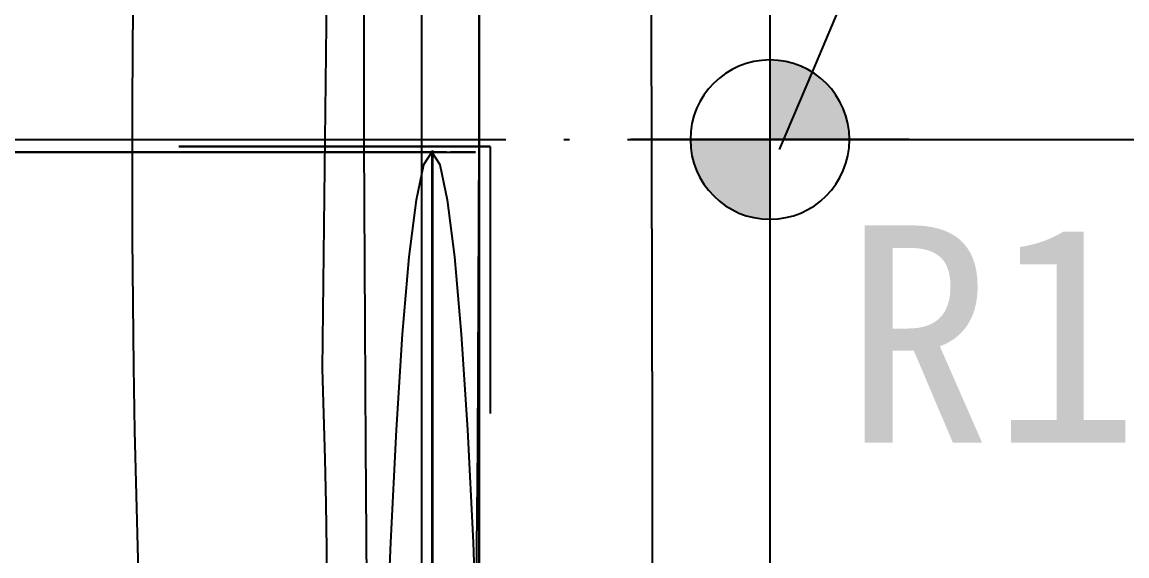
# Model space of a CAD drawing. Extents: x 11992 to 29481, y -6727 to 6811.
# Drawn here: x 21739.3 to 22121.1, y 1682.6 to 1866.9 of the extents above; entities that cross this region are included whole.
import ezdxf

# ---------------------------------------------------------------- set-up
doc = ezdxf.new("R2010")
doc.units = 0
doc.header["$MEASUREMENT"] = 0
doc.linetypes.add('DOTE', pattern=[2.42, 2, -0.2, 0.02, -0.2])
doc.layers.get('0').update_dxf_attribs({"color": 8, "linetype": 'CONTINUOUS'})
for name, color, linetype in [('zoylight 2射灯', 1, 'CONTINUOUS'), ('zoylight 3编号', 7, 'CONTINUOUS'), ('zoylight 4标注', 9, 'CONTINUOUS'), ('zoylight 5回路', 4, 'CONTINUOUS')]:
    doc.layers.add(name, color=color, linetype=linetype)
doc.styles.add('TFB MS 3mm at 1 to 25', font='arial.ttf', dxfattribs={"height": 75})

# ---------------------------------------------------------------- blocks, each defined once
blk = doc.blocks.new('嵌入式射灯55')
at = {"layer": 'zoylight 2射灯'}
h = blk.add_hatch(color=256, dxfattribs=at)
h.dxf.hatch_style = 1
h.paths.add_polyline_path([(0, 0), (0, 27.5, 0.4142136), (-27.5, 0)])
h.paths.add_polyline_path([(0, -27.5, 0.4142136), (27.5, 0), (0, 0)])
for p, q in [((0, -48.125), (0, 48.125)), ((48.125, 0), (-48.125, 0))]:
    blk.add_line(p, q, dxfattribs=at)
blk.add_circle((0, 0), 27.5, dxfattribs=at)

msp = doc.modelspace()

# ---------------------------------------------------------------- linework, layer by layer
for p, q in [((21877.37, 2739.53, -2340.43), (21877.37, 1129.56, -2340.43)), ((21897.26, 2739.53, -2340.43), (21897.26, 1129.56, -2340.43)), ((21897.26, 1129.56, -2110.34), (21897.26, 2739.53, -2110.34)), ((21857.55, 1825.34, -2340.43), (21857.37, 1934.55, -2340.43)), ((21897.37, 1934.55, -2340.43), (21897.19, 1825.34, -2340.43)), ((21897.26, 1825.34, -2086.17), (21897.26, 1934.55, -2085.95)), ((21897.26, 1934.55, -2134.73), (21897.26, 1825.34, -2134.51)), ((21843.12, 1747.17, -2340.43), (21844.86, 1900.46, -2340.43)), ((21897.26, 1833.4, -2086.23), (21897.26, 1884.42, -2086.46)), ((21897.26, 1866.72, -2039.24), (21897.26, 1873.05, -2039.29)), ((21897.26, 1865.69, -1993.81), (21897.26, 1870.82, -1993.88)), ((21897.26, 1862.37, -2036.74), (21897.26, 1868.71, -2036.8)), ((21957.18, 1721.66, -1940.43), (21956.79, 1869.54, -1940.43)), ((21897.26, 1860.39, -2039.17), (21897.26, 1866.72, -2039.24)), ((21897.26, 1860.57, -1993.73), (21897.26, 1865.69, -1993.81)), ((21897.26, 1856.02, -2036.68), (21897.26, 1862.37, -2036.74)), ((21897.26, 1855.46, -1993.64), (21897.26, 1860.57, -1993.73)), ((21897.26, 1854.05, -2039.11), (21897.26, 1860.39, -2039.17)), ((21897.26, 1849.68, -2036.62), (21897.26, 1856.02, -2036.68)), ((21897.26, 1850.35, -1993.57), (21897.26, 1855.46, -1993.64)), ((21897.26, 1847.71, -2039.05), (21897.26, 1854.05, -2039.11)), ((21897.26, 1845.24, -1993.5), (21897.26, 1850.35, -1993.57)), ((21897.26, 1843.35, -2036.59), (21897.26, 1849.68, -2036.62)), ((21897.26, 1841.38, -2039.01), (21897.26, 1847.71, -2039.05)), ((21897.26, 1840.13, -1993.46), (21897.26, 1845.24, -1993.5)), ((21897.26, 1837.02, -2036.57), (21897.26, 1843.35, -2036.59)), ((21897.26, 1835.04, -2039), (21897.26, 1841.38, -2039.01)), ((21897.26, 1835.02, -1993.45), (21897.26, 1840.13, -1993.46)), ((21897.26, 1828.31, -2036.59), (21897.26, 1837.02, -2036.57)), ((21897.26, 1826.32, -2039.02), (21897.26, 1835.04, -2039)), ((21897.26, 1829.91, -1993.47), (21897.26, 1835.02, -1993.45)), ((21897.26, 1792.92, -2085.92), (21897.26, 1833.4, -2086.23)), ((21897.26, 1824.58, -1993.53), (21897.26, 1829.91, -1993.47)), ((21858.08, 1720.59, -2340.43), (21857.55, 1825.34, -2340.43)), ((21897.19, 1825.34, -2340.43), (21896.65, 1720.59, -2340.43)), ((21897.26, 1819.61, -2036.66), (21897.26, 1828.31, -2036.59)), ((21897.26, 1817.6, -2039.1), (21897.26, 1826.32, -2039.02)), ((21897.26, 1720.6, -2086.82), (21897.26, 1825.34, -2086.17)), ((21897.26, 1825.34, -2134.51), (21897.26, 1720.6, -2133.86)), ((20856.06, 1822.02, -2368.6), (21885.96, 1822.02, -2368.6)), ((20861.1, 1822.02, -2368.6), (21881.09, 1822.02, -2368.6)), ((20861.11, 1822.02, -1988.6), (21881.09, 1822.02, -1988.6)), ((21880.91, 1822.02, -2368.6), (21610.91, 1822.02, -2368.6)), ((21880.91, 1822.02, -1988.6), (21610.91, 1822.02, -1988.6)), ((21661.43, 1822.02, -2368.58), (21751.43, 1822.02, -2368.58)), ((21740.55, 1822.02, -2438.58), (21672.31, 1822.02, -2438.58)), ((21885.96, 1822.02, -1878.87), (21702.15, 1822.02, -1878.87)), ((21885.96, 1822.02, -1878.87), (21724.64, 1822.02, -1878.87)), ((21737.88, 1822.02, -1908.6), (21756.2, 1822.02, -1907.37)), ((21756.2, 1822.02, -1639.84), (21737.88, 1822.02, -1638.61)), ((21741.24, 1822.02, -2438.11), (21740.55, 1822.02, -2438.58)), ((21741.91, 1822.02, -2437.62), (21741.24, 1822.02, -2438.11)), ((21742.57, 1822.02, -2437.1), (21741.91, 1822.02, -2437.62)), ((21743.2, 1822.02, -2436.56), (21742.57, 1822.02, -2437.1)), ((21743.82, 1822.02, -2436), (21743.2, 1822.02, -2436.56)), ((21744.42, 1822.02, -2435.42), (21743.82, 1822.02, -2436)), ((21744.99, 1822.02, -2434.82), (21744.42, 1822.02, -2435.42)), ((21745.55, 1822.02, -2434.2), (21744.99, 1822.02, -2434.82)), ((21746.08, 1822.02, -2433.56), (21745.55, 1822.02, -2434.2)), ((21746.59, 1822.02, -2432.9), (21746.08, 1822.02, -2433.56)), ((21747.08, 1822.02, -2432.23), (21746.59, 1822.02, -2432.9)), ((21747.55, 1822.02, -2431.54), (21747.08, 1822.02, -2432.23)), ((21747.99, 1822.02, -2430.83), (21747.55, 1822.02, -2431.54)), ((21748.41, 1822.02, -2430.11), (21747.99, 1822.02, -2430.83)), ((21748.8, 1822.02, -2429.38), (21748.41, 1822.02, -2430.11)), ((21749.16, 1822.02, -2428.63), (21748.8, 1822.02, -2429.38)), ((21749.5, 1822.02, -2427.87), (21749.16, 1822.02, -2428.63)), ((21749.82, 1822.02, -2427.09), (21749.5, 1822.02, -2427.87)), ((21750.1, 1822.02, -2426.31), (21749.82, 1822.02, -2427.09)), ((21750.36, 1822.02, -2425.52), (21750.1, 1822.02, -2426.31)), ((21750.59, 1822.02, -2424.72), (21750.36, 1822.02, -2425.52)), ((21750.8, 1822.02, -2423.91), (21750.59, 1822.02, -2424.72)), ((21750.98, 1822.02, -2423.1), (21750.8, 1822.02, -2423.91)), ((21751.12, 1822.02, -2422.28), (21750.98, 1822.02, -2423.1)), ((21751.24, 1822.02, -2421.45), (21751.12, 1822.02, -2422.28)), ((21751.34, 1822.02, -2420.63), (21751.24, 1822.02, -2421.45)), ((21751.4, 1822.02, -2419.8), (21751.34, 1822.02, -2420.63)), ((21751.43, 1822.02, -2418.96), (21751.4, 1822.02, -2419.8)), ((21751.43, 1822.02, -2368.58), (21751.43, 1822.02, -2418.96)), ((21756.2, 1822.02, -1907.37), (21773.77, 1822.02, -1903.78)), ((21773.77, 1822.02, -1643.43), (21756.2, 1822.02, -1639.84)), ((21773.77, 1822.02, -1903.78), (21790.42, 1822.02, -1897.99)), ((21790.42, 1822.02, -1649.22), (21773.77, 1822.02, -1643.43)), ((21790.42, 1822.02, -1897.99), (21806.01, 1822.02, -1890.17)), ((21806.01, 1822.02, -1657.04), (21790.42, 1822.02, -1649.22)), ((21793.45, 1824.04, -2368.6), (21901.09, 1824.04, -2368.6)), ((21901.09, 1824.04, -2368.6), (21793.45, 1824.04, -2368.6)), ((21793.45, 1824.04, -1988.6), (21901.09, 1824.04, -1988.6)), ((21901.09, 1824.04, -1988.6), (21793.45, 1824.04, -1988.6)), ((21806.01, 1822.02, -1890.17), (21820.37, 1822.02, -1880.47)), ((21820.37, 1822.02, -1666.74), (21806.01, 1822.02, -1657.04)), ((21820.37, 1822.02, -1880.47), (21833.33, 1822.02, -1869.06)), ((21833.33, 1822.02, -1678.16), (21820.37, 1822.02, -1666.74)), ((21833.33, 1822.02, -1869.06), (21844.75, 1822.02, -1856.09)), ((21844.75, 1822.02, -1691.12), (21833.33, 1822.02, -1678.16)), ((21844.75, 1822.02, -1856.09), (21854.45, 1822.02, -1841.73)), ((21854.45, 1822.02, -1705.48), (21844.75, 1822.02, -1691.12)), ((21854.45, 1822.02, -1841.73), (21862.27, 1822.02, -1826.14)), ((21862.27, 1822.02, -1721.07), (21854.45, 1822.02, -1705.48)), ((21862.27, 1822.02, -1826.14), (21868.06, 1822.02, -1809.49)), ((21868.06, 1822.02, -1737.73), (21862.27, 1822.02, -1721.07)), ((21868.06, 1822.02, -1809.49), (21871.65, 1822.02, -1791.92)), ((21871.65, 1822.02, -1755.29), (21868.06, 1822.02, -1737.73)), ((21871.65, 1822.02, -1791.92), (21872.88, 1822.02, -1773.61)), ((21872.88, 1822.02, -1773.61), (21871.65, 1822.02, -1755.29)), ((21876.05, 1822.02, -2090.28), (21875.96, 1822.02, -2123.46)), ((21875.96, 1822.02, -2123.46), (21876.05, 1822.02, -2156.64)), ((21876.32, 1822.02, -2058.45), (21876.05, 1822.02, -2090.28)), ((21876.05, 1822.02, -2156.64), (21876.32, 1822.02, -2188.47)), ((21876.74, 1822.02, -2028.27), (21876.32, 1822.02, -2058.45)), ((21876.32, 1822.02, -2188.47), (21876.74, 1822.02, -2218.65)), ((21877.32, 1822.02, -2000.03), (21876.74, 1822.02, -2028.27)), ((21876.74, 1822.02, -2218.65), (21877.32, 1822.02, -2246.89)), ((21878.04, 1822.02, -1974.02), (21877.32, 1822.02, -2000.03)), ((21877.32, 1822.02, -2246.89), (21878.04, 1822.02, -2272.91)), ((21878.89, 1822.02, -1950.52), (21878.04, 1822.02, -1974.02)), ((21878.04, 1822.02, -2272.91), (21878.89, 1822.02, -2296.4)), ((21878.18, 1817.82, -2368.6), (21880.91, 1822.02, -2368.6)), ((21878.18, 1817.82, -1988.6), (21880.91, 1822.02, -1988.6)), ((21879.85, 1822.02, -1929.85), (21878.89, 1822.02, -1950.52)), ((21878.89, 1822.02, -2296.4), (21879.85, 1822.02, -2317.08)), ((21880.91, 1822.02, -1912.27), (21879.85, 1822.02, -1929.85)), ((21879.85, 1822.02, -2317.08), (21880.91, 1822.02, -2334.65)), ((21880.91, 1822.02, -2368.6), (21883.64, 1817.82, -2368.6)), ((21880.91, 1822.02, -2368.6), (21880.91, 902.03, -2368.6)), ((21882.07, 1822.02, -1898.1), (21880.91, 1822.02, -1912.27)), ((21880.91, 1822.02, -2334.65), (21882.07, 1822.02, -2348.83)), ((21880.91, 1822.02, -1988.6), (21883.64, 1817.82, -1988.6)), ((21880.91, 1822.02, -1988.6), (21880.91, 902.03, -1988.6)), ((21881.09, 1822.02, -2368.6), (21881.09, 902.03, -2368.6)), ((21881.09, 1822.02, -1988.6), (21881.09, 902.03, -1988.6)), ((21881.1, 1822.49, -1881.12), (21881.1, 1822.57, -1864.5)), ((21881.1, 1822.57, -1864.5), (21881.1, 1822.49, -1847.87)), ((21881.1, 1822.51, -1878.87), (21881.1, 1821.61, -2368.6)), ((21881.1, 1822.28, -1897.07), (21881.1, 1822.49, -1881.12)), ((21881.1, 1822.49, -1847.87), (21881.1, 1822.28, -1831.93)), ((21881.1, 1821.94, -1912.19), (21881.1, 1822.28, -1897.07)), ((21881.1, 1822.28, -1831.93), (21881.1, 1821.94, -1816.81)), ((21881.1, 1820.38, -2099.74), (21881.1, 1821.98, -2100.94)), ((21881.1, 1820.81, -2100.79), (21881.1, 1821.96, -2100.94)), ((21881.1, 1821.47, -1926.34), (21881.1, 1821.94, -1912.19)), ((21881.1, 1821.94, -1816.81), (21881.1, 1821.47, -1802.65)), ((21881.1, 1821.61, -1878.87), (21881.1, 893.99, -1878.87)), ((21881.1, 1821.61, -2368.6), (21881.1, 901.07, -2368.6)), ((21881.1, 1821.61, -2118.6), (21881.1, 901.07, -2118.6)), ((21881.1, 901.07, -1638.61), (21881.1, 1821.61, -1638.61)), ((21881.1, 1821.61, -1638.61), (21881.1, 1821.61, -1897.87)), ((21881.1, 1821.61, -1897.87), (21881.1, 901.07, -1897.87)), ((21881.1, 1820.9, -1939.38), (21881.1, 1821.47, -1926.34)), ((21881.1, 1821.47, -1802.65), (21881.1, 1820.9, -1789.62)), ((21883.3, 1822.02, -1887.61), (21882.07, 1822.02, -1898.1)), ((21882.07, 1822.02, -2348.83), (21883.3, 1822.02, -2359.31)), ((21884.6, 1822.02, -1881.1), (21883.3, 1822.02, -1887.61)), ((21883.3, 1822.02, -2359.31), (21884.6, 1822.02, -2365.82)), ((21885.96, 1822.02, -1878.87), (21884.6, 1822.02, -1881.1)), ((21884.6, 1822.02, -2365.82), (21885.96, 1822.02, -2368.05)), ((21885.96, 1822.02, -2368.05), (21887.31, 1822.02, -2365.82)), ((21885.96, 1822.02, -1878.87), (21887.31, 1822.02, -1881.1)), ((21885.96, 1822.02, -2368.6), (21885.96, 1822.02, -1878.87)), ((21887.31, 1822.02, -2365.82), (21888.62, 1822.02, -2359.31)), ((21888.62, 1822.02, -1887.61), (21887.31, 1822.02, -1881.1)), ((21888.62, 1822.02, -2359.31), (21889.85, 1822.02, -2348.83)), ((21889.85, 1822.02, -1898.1), (21888.62, 1822.02, -1887.61)), ((21889.85, 1822.02, -2348.83), (21891, 1822.02, -2334.65)), ((21891, 1822.02, -1912.27), (21889.85, 1822.02, -1898.1)), ((21891, 1822.02, -2334.65), (21892.07, 1822.02, -2317.08)), ((21892.07, 1822.02, -1929.85), (21891, 1822.02, -1912.27)), ((21892.07, 1822.02, -2317.08), (21893.03, 1822.02, -2296.4)), ((21893.03, 1822.02, -1950.52), (21892.07, 1822.02, -1929.85)), ((21893.03, 1822.02, -2296.4), (21893.87, 1822.02, -2272.91)), ((21893.87, 1822.02, -1974.02), (21893.03, 1822.02, -1950.52)), ((21893.87, 1822.02, -2272.91), (21894.59, 1822.02, -2246.89)), ((21894.59, 1822.02, -2000.03), (21893.87, 1822.02, -1974.02)), ((21894.59, 1822.02, -2246.89), (21895.17, 1822.02, -2218.65)), ((21895.17, 1822.02, -2028.27), (21894.59, 1822.02, -2000.03)), ((21895.17, 1822.02, -2218.65), (21895.6, 1822.02, -2188.47)), ((21895.6, 1822.02, -2058.45), (21895.17, 1822.02, -2028.27)), ((21895.6, 1822.02, -2188.47), (21895.87, 1822.02, -2156.64)), ((21895.87, 1822.02, -2090.28), (21895.6, 1822.02, -2058.45)), ((21895.87, 1822.02, -2156.64), (21895.96, 1822.02, -2123.46)), ((21895.96, 1822.02, -2123.46), (21895.87, 1822.02, -2090.28)), ((21897.26, 1819.15, -1993.62), (21897.26, 1824.58, -1993.53)), ((21901.09, 1824.04, -2368.6), (21901.09, 1731.83, -2368.6)), ((21901.09, 1824.04, -2368.6), (21901.09, 1731.83, -2368.6)), ((21901.09, 1824.04, -1988.6), (21901.09, 1731.83, -1988.6)), ((21901.09, 1824.04, -1988.6), (21901.09, 1731.83, -1988.6)), ((21875.57, 1805.58, -2368.6), (21878.18, 1817.82, -2368.6)), ((21875.57, 1805.58, -1988.6), (21878.18, 1817.82, -1988.6)), ((21881.1, 1820.22, -1951.15), (21881.1, 1820.9, -1939.38)), ((21881.1, 1820.9, -1789.62), (21881.1, 1820.22, -1777.85)), ((21881.1, 1819.66, -2100.64), (21881.1, 1820.81, -2100.79)), ((21881.1, 1818.79, -2098.53), (21881.1, 1820.38, -2099.74)), ((21881.1, 1819.45, -1961.51), (21881.1, 1820.22, -1951.15)), ((21881.1, 1820.22, -1777.85), (21881.1, 1819.45, -1767.49)), ((21881.1, 1818.51, -2100.5), (21881.1, 1819.66, -2100.64)), ((21881.1, 1818.59, -1970.31), (21881.1, 1819.45, -1961.51)), ((21881.1, 1819.45, -1767.49), (21881.1, 1818.6, -1758.68)), ((21881.1, 1817.21, -2097.3), (21881.1, 1818.79, -2098.53)), ((21881.1, 1818.6, -1758.68), (21881.1, 1817.67, -1751.58)), ((21881.1, 1817.67, -1977.42), (21881.1, 1818.59, -1970.31)), ((21881.1, 1817.37, -2100.36), (21881.1, 1818.51, -2100.5)), ((21881.1, 1817.17, -2097.76), (21881.1, 1817.86, -2097.84)), ((21881.1, 1816.68, -1982.67), (21881.1, 1817.67, -1977.42)), ((21881.1, 1817.67, -1751.58), (21881.1, 1816.68, -1746.33)), ((21881.1, 1816.22, -2100.23), (21881.1, 1817.37, -2100.36)), ((21883.64, 1817.82, -2368.6), (21886.25, 1805.58, -2368.6)), ((21883.64, 1817.82, -1988.6), (21886.25, 1805.58, -1988.6)), ((21897.26, 1810.91, -2036.79), (21897.26, 1819.61, -2036.66)), ((21897.26, 1813.52, -1993.75), (21897.26, 1819.15, -1993.62)), ((21897.26, 1808.9, -2039.23), (21897.26, 1817.6, -2039.1)), ((21881.1, 1815.65, -2096.05), (21881.1, 1817.21, -2097.3)), ((21881.1, 1816.48, -2097.69), (21881.1, 1817.17, -2097.76)), ((21881.1, 1815.64, -1985.93), (21881.1, 1816.68, -1982.67)), ((21881.1, 1816.68, -1746.33), (21881.1, 1815.64, -1743.07)), ((21881.1, 1815.78, -2097.61), (21881.1, 1816.48, -2097.69)), ((21881.1, 1815.07, -2100.1), (21881.1, 1816.22, -2100.23)), ((21881.1, 1815.07, -2097.54), (21881.1, 1815.78, -2097.61)), ((21881.1, 1814.12, -2094.75), (21881.1, 1815.65, -2096.05)), ((21881.1, 1814.55, -1987.05), (21881.1, 1815.64, -1985.93)), ((21881.1, 1814.55, -1741.95), (21881.1, 1815.64, -1743.07)), ((21881.1, 1815.56, -1929.46), (21881.1, 1815.63, -1915.24)), ((21881.1, 1815.63, -1915.24), (21881.1, 1815.58, -1903.1)), ((21881.1, 1815.58, -1903.1), (21881.1, 1815.42, -1892.7)), ((21881.1, 1815.37, -1946.12), (21881.1, 1815.56, -1929.46)), ((21881.1, 1815.42, -1892.7), (21881.1, 1815.15, -1883.69)), ((21881.1, 1815.04, -1965.57), (21881.1, 1815.37, -1946.12)), ((21881.1, 1815.15, -1883.69), (21881.1, 1814.78, -1875.72)), ((21881.1, 1813.92, -2099.98), (21881.1, 1815.07, -2100.1)), ((21881.1, 1814.37, -2097.48), (21881.1, 1815.07, -2097.54)), ((21881.1, 1814.57, -1988.14), (21881.1, 1815.04, -1965.57)), ((21881.1, 1814.78, -1875.72), (21881.1, 1814.32, -1868.44)), ((21881.1, 1786.48, -1989.02), (21881.1, 1814.57, -1988.14)), ((21881.1, 1786.48, -1741.08), (21881.1, 1814.57, -1741.95)), ((21881.1, 1814.55, -1741.95), (21881.1, 1813.46, -1743.07)), ((21881.1, 1813.46, -1985.93), (21881.1, 1814.55, -1987.05)), ((21881.1, 1813.85, -1763.13), (21881.1, 1814.55, -1741.95)), ((21881.1, 1813.66, -2097.41), (21881.1, 1814.37, -2097.48)), ((21881.1, 1814.32, -1868.44), (21881.1, 1813.76, -1861.5)), ((21881.1, 1812.62, -2093.4), (21881.1, 1814.12, -2094.75)), ((21881.1, 1812.76, -2099.87), (21881.1, 1813.92, -2099.98)), ((21881.1, 1813.29, -1781.08), (21881.1, 1813.85, -1763.13)), ((21881.1, 1813.76, -1861.5), (21881.1, 1813.13, -1854.56)), ((21881.1, 1812.95, -2097.35), (21881.1, 1813.66, -2097.41)), ((21897.26, 1807.59, -1993.91), (21897.26, 1813.52, -1993.75)), ((21881.1, 1813.46, -1743.07), (21881.1, 1812.42, -1746.33)), ((21881.1, 1812.42, -1982.67), (21881.1, 1813.46, -1985.93)), ((21881.1, 1812.85, -1796.08), (21881.1, 1813.29, -1781.08)), ((21881.1, 1813.13, -1854.56), (21881.1, 1812.43, -1847.26)), ((21881.1, 1812.24, -2097.29), (21881.1, 1812.95, -2097.35)), ((21881.1, 1812.53, -1808.43), (21881.1, 1812.85, -1796.08)), ((21881.1, 1811.6, -2099.76), (21881.1, 1812.76, -2099.87)), ((21881.1, 1811.16, -2091.99), (21881.1, 1812.62, -2093.4)), ((21881.1, 1812.3, -1818.44), (21881.1, 1812.53, -1808.43)), ((21881.1, 1812.43, -1847.26), (21881.1, 1812.31, -1845.5)), ((21881.1, 1812.42, -1746.33), (21881.1, 1811.43, -1751.58)), ((21881.1, 1811.43, -1977.42), (21881.1, 1812.42, -1982.67)), ((21881.1, 1812.31, -1845.5), (21881.1, 1812.21, -1843.44)), ((21881.1, 1812.16, -1826.38), (21881.1, 1812.3, -1818.44)), ((21881.1, 1811.53, -2097.24), (21881.1, 1812.24, -2097.29)), ((21881.1, 1812.21, -1843.44), (21881.1, 1812.13, -1840.79)), ((21881.1, 1812.09, -1832.56), (21881.1, 1812.16, -1826.38)), ((21881.1, 1812.13, -1840.79), (21881.1, 1812.09, -1837.26)), ((21881.1, 1812.09, -1837.26), (21881.1, 1812.09, -1832.56)), ((21881.1, 1810.42, -2099.66), (21881.1, 1811.6, -2099.76)), ((21881.1, 1810.82, -2097.18), (21881.1, 1811.53, -2097.24)), ((21881.1, 1811.43, -1751.58), (21881.1, 1810.5, -1758.68)), ((21881.1, 1810.5, -1970.31), (21881.1, 1811.43, -1977.42)), ((21881.1, 1809.74, -2090.5), (21881.1, 1811.16, -2091.99)), ((21881.1, 1810.11, -2097.13), (21881.1, 1810.82, -2097.18)), ((21881.1, 1810.5, -1758.68), (21881.1, 1809.65, -1767.49)), ((21881.1, 1809.65, -1961.51), (21881.1, 1810.5, -1970.31)), ((21881.1, 1809.25, -2099.58), (21881.1, 1810.42, -2099.66)), ((21881.1, 1809.41, -2097.09), (21881.1, 1810.11, -2097.13)), ((21881.1, 1808.37, -2088.93), (21881.1, 1809.74, -2090.5)), ((21881.1, 1809.65, -1767.49), (21881.1, 1808.88, -1777.85)), ((21881.1, 1808.88, -1951.15), (21881.1, 1809.65, -1961.51)), ((21897.26, 1802.22, -2036.96), (21897.26, 1810.91, -2036.79)), ((21881.1, 1808.25, -2097.02), (21881.1, 1809.41, -2097.09)), ((21881.1, 1808.06, -2099.5), (21881.1, 1809.25, -2099.58)), ((21881.1, 1808.88, -1777.85), (21881.1, 1808.2, -1789.62)), ((21881.1, 1808.2, -1939.38), (21881.1, 1808.88, -1951.15)), ((21881.1, 1807.05, -2087.27), (21881.1, 1808.37, -2088.93)), ((21881.1, 1807.09, -2096.96), (21881.1, 1808.25, -2097.02)), ((21881.1, 1808.2, -1789.62), (21881.1, 1807.63, -1802.65)), ((21881.1, 1807.62, -1926.34), (21881.1, 1808.2, -1939.38)), ((21881.1, 1806.9, -2099.43), (21881.1, 1808.06, -2099.5)), ((21881.1, 1807.63, -1802.65), (21881.1, 1807.16, -1816.81)), ((21881.1, 1807.16, -1912.19), (21881.1, 1807.62, -1926.34)), ((21881.1, 1807.16, -1816.81), (21881.1, 1806.82, -1831.93)), ((21881.1, 1806.82, -1897.07), (21881.1, 1807.16, -1912.19)), ((21881.1, 1805.93, -2096.89), (21881.1, 1807.09, -2096.96)), ((21881.1, 1805.8, -2085.5), (21881.1, 1807.05, -2087.27)), ((21881.1, 1805.75, -2099.37), (21881.1, 1806.9, -2099.43)), ((21881.1, 1806.82, -1831.93), (21881.1, 1806.6, -1847.87)), ((21881.1, 1806.6, -1881.12), (21881.1, 1806.82, -1897.07)), ((21881.1, 1806.6, -1847.87), (21881.1, 1806.53, -1864.5)), ((21881.1, 1806.53, -1864.5), (21881.1, 1806.6, -1881.12)), ((21881.1, 1804.77, -2096.83), (21881.1, 1805.93, -2096.89)), ((21897.26, 1800.2, -2039.4), (21897.26, 1808.9, -2039.23)), ((21897.26, 1801.26, -1994.09), (21897.26, 1807.59, -1993.91)), ((21873.1, 1785.86, -2368.6), (21875.57, 1805.58, -2368.6)), ((21873.1, 1785.86, -1988.6), (21875.57, 1805.58, -1988.6)), ((21881.1, 1804.61, -2083.61), (21881.1, 1805.8, -2085.5)), ((21881.1, 1804.59, -2099.31), (21881.1, 1805.75, -2099.37)), ((21881.1, 1803.63, -2096.75), (21881.1, 1804.77, -2096.83)), ((21881.1, 1803.08, -2080.77), (21881.1, 1804.61, -2083.61)), ((21881.1, 1803.44, -2099.24), (21881.1, 1804.59, -2099.31)), ((21881.1, 1802.5, -2096.66), (21881.1, 1803.63, -2096.75)), ((21881.1, 1802.29, -2099.17), (21881.1, 1803.44, -2099.24)), ((21881.1, 1801.67, -2077.75), (21881.1, 1803.08, -2080.77)), ((21881.1, 1801.38, -2096.55), (21881.1, 1802.5, -2096.66)), ((21881.1, 1801.16, -2099.08), (21881.1, 1802.29, -2099.17)), ((21886.25, 1805.58, -2368.6), (21888.74, 1785.86, -2368.6)), ((21886.25, 1805.58, -1988.6), (21888.74, 1785.86, -1988.6)), ((21897.26, 1793.53, -2037.17), (21897.26, 1802.22, -2036.96)), ((21881.1, 1800.34, -2074.57), (21881.1, 1801.67, -2077.75)), ((21881.1, 1800.29, -2096.42), (21881.1, 1801.38, -2096.55)), ((21881.1, 1800.04, -2098.97), (21881.1, 1801.16, -2099.08)), ((21881.1, 1799.06, -2071.31), (21881.1, 1800.34, -2074.57)), ((21881.1, 1799.22, -2096.27), (21881.1, 1800.29, -2096.42)), ((21881.1, 1798.94, -2098.84), (21881.1, 1800.04, -2098.97)), ((21881.1, 1798.17, -2096.07), (21881.1, 1799.22, -2096.27)), ((21881.1, 1797.8, -2067.99), (21881.1, 1799.06, -2071.31)), ((21881.1, 1797.86, -2098.68), (21881.1, 1798.94, -2098.84)), ((21897.26, 1794.44, -1994.27), (21897.26, 1801.26, -1994.09)), ((21897.26, 1791.51, -2039.61), (21897.26, 1800.2, -2039.4)), ((21881.1, 1797.16, -2095.85), (21881.1, 1798.17, -2096.07)), ((21881.1, 1796.81, -2098.48), (21881.1, 1797.86, -2098.68)), ((21881.1, 1796.53, -2064.69), (21881.1, 1797.8, -2067.99)), ((21881.1, 1796.19, -2095.58), (21881.1, 1797.16, -2095.85)), ((21881.1, 1795.79, -2098.25), (21881.1, 1796.81, -2098.48)), ((21881.1, 1795.21, -2061.45), (21881.1, 1796.53, -2064.69)), ((21881.1, 1795.31, -2095.28), (21881.1, 1796.19, -2095.58)), ((21881.1, 1794.81, -2097.97), (21881.1, 1795.79, -2098.25)), ((21881.1, 1794.46, -2094.94), (21881.1, 1795.31, -2095.28)), ((21881.1, 1793.83, -2058.31), (21881.1, 1795.21, -2061.45)), ((21881.1, 1793.93, -2097.67), (21881.1, 1794.81, -2097.97)), ((21881.1, 1793.63, -2094.57), (21881.1, 1794.46, -2094.94)), ((21897.26, 1787.03, -1994.47), (21897.26, 1794.44, -1994.27)), ((21881.1, 1793.09, -2097.34), (21881.1, 1793.93, -2097.67)), ((21881.1, 1792.33, -2055.33), (21881.1, 1793.83, -2058.31)), ((21881.1, 1792.83, -2094.18), (21881.1, 1793.63, -2094.57)), ((21881.1, 1792.27, -2096.97), (21881.1, 1793.09, -2097.34)), ((21881.1, 1792.06, -2093.76), (21881.1, 1792.83, -2094.18)), ((21881.1, 1790.7, -2052.56), (21881.1, 1792.33, -2055.33)), ((21881.1, 1791.48, -2096.57), (21881.1, 1792.27, -2096.97)), ((21881.1, 1791.3, -2093.32), (21881.1, 1792.06, -2093.76)), ((21881.1, 1790.7, -2096.15), (21881.1, 1791.48, -2096.57)), ((21881.1, 1790.56, -2092.86), (21881.1, 1791.3, -2093.32)), ((21881.1, 1788.9, -2050.05), (21881.1, 1790.7, -2052.56)), ((21881.1, 1789.95, -2095.71), (21881.1, 1790.7, -2096.15)), ((21881.1, 1789.83, -2092.39), (21881.1, 1790.56, -2092.86)), ((21897.26, 1784.84, -2037.41), (21897.26, 1793.53, -2037.17)), ((21897.26, 1765.61, -2085.56), (21897.26, 1792.92, -2085.92)), ((21897.26, 1782.82, -2039.85), (21897.26, 1791.51, -2039.61)), ((21881.1, 1789.21, -2095.26), (21881.1, 1789.95, -2095.71)), ((21881.1, 1789.12, -2091.92), (21881.1, 1789.83, -2092.39)), ((21881.1, 1788.49, -2094.79), (21881.1, 1789.21, -2095.26)), ((21881.1, 1788.42, -2091.44), (21881.1, 1789.12, -2091.92)), ((21881.1, 1786.9, -2047.85), (21881.1, 1788.9, -2050.05)), ((21881.1, 1788.68, -2094.92), (21881.1, 1788.17, -2095.63)), ((21881.1, 1787.78, -2094.31), (21881.1, 1788.49, -2094.79)), ((21881.1, 1787.73, -2090.95), (21881.1, 1788.42, -2091.44)), ((21881.1, 1788.17, -2095.63), (21881.1, 1787.66, -2096.33)), ((21881.1, 1787.07, -2093.84), (21881.1, 1787.78, -2094.31)), ((21881.1, 1787.04, -2090.47), (21881.1, 1787.73, -2090.95)), ((21881.1, 1787.66, -2096.33), (21881.1, 1787.15, -2097.02)), ((21881.1, 1787.15, -2097.02), (21881.1, 1786.62, -2097.71)), ((21881.1, 1786.38, -2093.36), (21881.1, 1787.07, -2093.84)), ((21881.1, 1786.25, -2089.94), (21881.1, 1787.04, -2090.47)), ((21881.1, 1785.44, -2046.56), (21881.1, 1786.9, -2047.85)), ((21897.26, 1778.92, -1994.67), (21897.26, 1787.03, -1994.47)), ((21870.78, 1759.2, -2368.6), (21873.1, 1785.86, -2368.6)), ((21870.78, 1759.2, -1988.6), (21873.1, 1785.86, -1988.6)), ((21881.1, 1786.62, -2097.71), (21881.1, 1786.08, -2098.39)), ((21881.1, 1762.83, -1989.72), (21881.1, 1786.48, -1989.02)), ((21881.1, 1762.83, -1740.37), (21881.1, 1786.48, -1741.08)), ((21881.1, 1785.68, -2092.88), (21881.1, 1786.38, -2093.36)), ((21881.1, 1785.45, -2089.42), (21881.1, 1786.25, -2089.94)), ((21881.1, 1786.08, -2098.39), (21881.1, 1785.52, -2099.05)), ((21881.1, 1784.89, -2092.36), (21881.1, 1785.68, -2092.88)), ((21881.1, 1785.52, -2099.05), (21881.1, 1784.93, -2099.7)), ((21881.1, 1784.66, -2088.91), (21881.1, 1785.45, -2089.42)), ((21881.1, 1783.88, -2045.41), (21881.1, 1785.44, -2046.56)), ((21881.1, 1784.93, -2099.7), (21881.1, 1784.31, -2100.33)), ((21881.1, 1784.09, -2091.84), (21881.1, 1784.89, -2092.36)), ((21881.1, 1783.86, -2088.41), (21881.1, 1784.66, -2088.91)), ((21881.1, 1784.31, -2100.33), (21881.1, 1783.66, -2100.95)), ((21881.1, 1783.3, -2091.33), (21881.1, 1784.09, -2091.84)), ((21881.1, 1782.22, -2044.4), (21881.1, 1783.88, -2045.41)), ((21881.1, 1783.06, -2087.91), (21881.1, 1783.86, -2088.41)), ((21881.1, 1783.66, -2100.95), (21881.1, 1782.97, -2101.54)), ((21881.1, 1782.5, -2090.82), (21881.1, 1783.3, -2091.33)), ((21881.1, 1782.25, -2087.41), (21881.1, 1783.06, -2087.91)), ((21881.1, 1782.97, -2101.54), (21881.1, 1782.23, -2102.11)), ((21888.74, 1785.86, -2368.6), (21891.06, 1759.2, -2368.6)), ((21888.74, 1785.86, -1988.6), (21891.06, 1759.2, -1988.6)), ((21897.26, 1776.16, -2037.68), (21897.26, 1784.84, -2037.41)), ((21881.1, 1781.71, -2090.32), (21881.1, 1782.5, -2090.82)), ((21881.1, 1781.45, -2086.91), (21881.1, 1782.25, -2087.41)), ((21881.1, 1782.23, -2102.11), (21881.1, 1781.45, -2102.66)), ((21881.1, 1780.45, -2043.49), (21881.1, 1782.22, -2044.4)), ((21881.1, 1780.91, -2089.82), (21881.1, 1781.71, -2090.32)), ((21881.1, 1781.45, -2102.66), (21881.1, 1780.46, -2103.26)), ((21881.1, 1780.63, -2086.42), (21881.1, 1781.45, -2086.91)), ((21881.1, 1780.11, -2089.33), (21881.1, 1780.91, -2089.82)), ((21881.1, 1779.81, -2085.92), (21881.1, 1780.63, -2086.42)), ((21881.1, 1780.46, -2103.26), (21881.1, 1779.42, -2103.82)), ((21881.1, 1778.59, -2042.68), (21881.1, 1780.45, -2043.49)), ((21881.1, 1779.29, -2088.84), (21881.1, 1780.11, -2089.33)), ((21881.1, 1778.99, -2085.43), (21881.1, 1779.81, -2085.92)), ((21881.1, 1779.42, -2103.82), (21881.1, 1778.31, -2104.35)), ((21881.1, 1778.48, -2088.34), (21881.1, 1779.29, -2088.84)), ((21897.26, 1774.14, -2040.12), (21897.26, 1782.82, -2039.85)), ((21881.1, 1778.16, -2084.92), (21881.1, 1778.99, -2085.43)), ((21881.1, 1776.63, -2041.95), (21881.1, 1778.59, -2042.68)), ((21881.1, 1777.65, -2087.84), (21881.1, 1778.48, -2088.34)), ((21881.1, 1778.31, -2104.35), (21881.1, 1777.16, -2104.85)), ((21881.1, 1777.32, -2084.42), (21881.1, 1778.16, -2084.92)), ((21881.1, 1776.81, -2087.34), (21881.1, 1777.65, -2087.84)), ((21881.1, 1776.58, -2083.98), (21881.1, 1777.32, -2084.42)), ((21881.1, 1777.16, -2104.85), (21881.1, 1775.95, -2105.33)), ((21881.1, 1775.97, -2086.84), (21881.1, 1776.81, -2087.34)), ((21881.1, 1774.57, -2041.27), (21881.1, 1776.63, -2041.95)), ((21881.1, 1775.84, -2083.54), (21881.1, 1776.58, -2083.98)), ((21881.1, 1775.23, -2086.4), (21881.1, 1775.97, -2086.84)), ((21881.1, 1775.95, -2105.33), (21881.1, 1774.71, -2105.78)), ((21881.1, 1775.09, -2083.1), (21881.1, 1775.84, -2083.54)), ((21897.26, 1770.02, -1994.86), (21897.26, 1778.92, -1994.67)), ((21897.26, 1767.47, -2037.97), (21897.26, 1776.16, -2037.68)), ((21881.1, 1774.48, -2085.95), (21881.1, 1775.23, -2086.4)), ((21881.1, 1774.33, -2082.67), (21881.1, 1775.09, -2083.1)), ((21881.1, 1774.71, -2105.78), (21881.1, 1773.44, -2106.21)), ((21881.1, 1772.41, -2040.64), (21881.1, 1774.57, -2041.27)), ((21881.1, 1773.73, -2085.51), (21881.1, 1774.48, -2085.95)), ((21881.1, 1773.55, -2082.25), (21881.1, 1774.33, -2082.67)), ((21881.1, 1772.97, -2085.08), (21881.1, 1773.73, -2085.51)), ((21881.1, 1772.76, -2081.85), (21881.1, 1773.55, -2082.25)), ((21881.1, 1773.44, -2106.21), (21881.1, 1772.14, -2106.63)), ((21881.1, 1772.2, -2084.66), (21881.1, 1772.97, -2085.08)), ((21881.1, 1771.96, -2081.48), (21881.1, 1772.76, -2081.85)), ((21881.1, 1770.16, -2040.03), (21881.1, 1772.41, -2040.64)), ((21881.1, 1771.41, -2084.26), (21881.1, 1772.2, -2084.66)), ((21881.1, 1772.14, -2106.63), (21881.1, 1770.82, -2107.04)), ((21881.1, 1771.14, -2081.12), (21881.1, 1771.96, -2081.48)), ((21897.26, 1765.45, -2040.42), (21897.26, 1774.14, -2040.12)), ((21881.1, 1770.61, -2083.88), (21881.1, 1771.41, -2084.26)), ((21881.1, 1770.29, -2080.8), (21881.1, 1771.14, -2081.12)), ((21881.1, 1770.82, -2107.04), (21881.1, 1769.49, -2107.45)), ((21881.1, 1769.79, -2083.53), (21881.1, 1770.61, -2083.88)), ((21881.1, 1769.43, -2080.52), (21881.1, 1770.29, -2080.8)), ((21881.1, 1767.82, -2039.42), (21881.1, 1770.16, -2040.03)), ((21881.1, 1768.95, -2083.2), (21881.1, 1769.79, -2083.53)), ((21881.1, 1769.49, -2107.45), (21881.1, 1768.15, -2107.85)), ((21881.1, 1768.54, -2080.27), (21881.1, 1769.43, -2080.52)), ((21881.1, 1768.09, -2082.92), (21881.1, 1768.95, -2083.2)), ((21881.1, 1767.63, -2080.07), (21881.1, 1768.54, -2080.27)), ((21881.1, 1768.15, -2107.85), (21881.1, 1766.81, -2108.26)), ((21881.1, 1767.21, -2082.68), (21881.1, 1768.09, -2082.92)), ((21881.1, 1765.38, -2038.81), (21881.1, 1767.82, -2039.42)), ((21897.26, 1760.23, -1995.04), (21897.26, 1770.02, -1994.86)), ((21881.1, 1766.81, -2079.93), (21881.1, 1767.63, -2080.07)), ((21881.1, 1766.3, -2082.48), (21881.1, 1767.21, -2082.68)), ((21881.1, 1766.81, -2108.26), (21881.1, 1765.61, -2108.62)), ((21881.1, 1765.97, -2079.82), (21881.1, 1766.81, -2079.93)), ((21881.1, 1765.48, -2082.34), (21881.1, 1766.3, -2082.48)), ((21881.1, 1765.12, -2079.75), (21881.1, 1765.97, -2079.82)), ((21881.1, 1765.61, -2108.62), (21881.1, 1764.4, -2108.98)), ((21881.1, 1764.63, -2082.24), (21881.1, 1765.48, -2082.34)), ((21881.1, 1762.86, -2038.16), (21881.1, 1765.38, -2038.81)), ((21881.1, 1764.25, -2079.71), (21881.1, 1765.12, -2079.75)), ((21881.1, 1763.77, -2082.17), (21881.1, 1764.63, -2082.24)), ((21881.1, 1764.4, -2108.98), (21881.1, 1763.2, -2109.34)), ((21881.1, 1763.36, -2079.68), (21881.1, 1764.25, -2079.71)), ((21897.26, 1758.78, -2038.29), (21897.26, 1767.47, -2037.97)), ((21897.26, 1755.59, -2085.36), (21897.26, 1765.61, -2085.56)), ((21897.26, 1756.76, -2040.73), (21897.26, 1765.45, -2040.42)), ((21881.1, 1762.9, -2082.12), (21881.1, 1763.77, -2082.17)), ((21881.1, 1762.47, -2079.68), (21881.1, 1763.36, -2079.68)), ((21881.1, 1763.2, -2109.34), (21881.1, 1762, -2109.7)), ((21881.1, 1762.02, -2082.1), (21881.1, 1762.9, -2082.12)), ((21881.1, 1760.81, -2037.62), (21881.1, 1762.86, -2038.16)), ((21881.1, 1743.23, -1990.27), (21881.1, 1762.83, -1989.72)), ((21881.1, 1743.23, -1739.83), (21881.1, 1762.83, -1740.37)), ((21881.1, 1761.56, -2079.7), (21881.1, 1762.47, -2079.68)), ((21881.1, 1761.12, -2082.1), (21881.1, 1762.02, -2082.1)), ((21881.1, 1762, -2109.7), (21881.1, 1760.79, -2110.06)), ((21881.1, 1760.64, -2079.73), (21881.1, 1761.56, -2079.7)), ((21881.1, 1760.22, -2082.12), (21881.1, 1761.12, -2082.1)), ((21881.1, 1758.71, -2037.06), (21881.1, 1760.81, -2037.62)), ((21881.1, 1760.79, -2110.06), (21881.1, 1759.58, -2110.4)), ((21881.1, 1759.71, -2079.77), (21881.1, 1760.64, -2079.73)), ((21881.1, 1759.31, -2082.15), (21881.1, 1760.22, -2082.12)), ((21897.26, 1749.45, -1995.2), (21897.26, 1760.23, -1995.04)), ((21868.65, 1726.15, -2368.6), (21870.78, 1759.2, -2368.6)), ((21868.65, 1726.15, -1988.6), (21870.78, 1759.2, -1988.6)), ((21881.1, 1758.78, -2079.82), (21881.1, 1759.71, -2079.77)), ((21881.1, 1759.58, -2110.4), (21881.1, 1758.37, -2110.74)), ((21881.1, 1758.39, -2082.19), (21881.1, 1759.31, -2082.15)), ((21881.1, 1757.84, -2079.87), (21881.1, 1758.78, -2079.82)), ((21881.1, 1756.57, -2036.49), (21881.1, 1758.71, -2037.06)), ((21881.1, 1757.47, -2082.24), (21881.1, 1758.39, -2082.19)), ((21881.1, 1758.37, -2110.74), (21881.1, 1757.16, -2111.06)), ((21881.1, 1756.9, -2079.92), (21881.1, 1757.84, -2079.87)), ((21881.1, 1756.55, -2082.28), (21881.1, 1757.47, -2082.24)), ((21881.1, 1757.16, -2111.06), (21881.1, 1755.93, -2111.37)), ((21881.1, 1750.95, -2080.05), (21881.1, 1756.9, -2079.92)), ((21881.1, 1754.39, -2035.91), (21881.1, 1756.57, -2036.49)), ((21881.1, 1755.63, -2082.33), (21881.1, 1756.55, -2082.28)), ((21891.06, 1759.2, -2368.6), (21893.2, 1726.15, -2368.6)), ((21891.06, 1759.2, -1988.6), (21893.2, 1726.15, -1988.6)), ((21897.26, 1750.09, -2038.61), (21897.26, 1758.78, -2038.29)), ((21897.26, 1748.06, -2041.06), (21897.26, 1756.76, -2040.73)), ((21881.1, 1755.93, -2111.37), (21881.1, 1754.7, -2111.66)), ((21881.1, 1749.77, -2082.46), (21881.1, 1755.63, -2082.33)), ((21881.1, 1754.7, -2111.66), (21881.1, 1753.46, -2111.93)), ((21881.1, 1752.19, -2035.34), (21881.1, 1754.39, -2035.91)), ((21881.1, 1753.46, -2111.93), (21881.1, 1752.21, -2112.18)), ((21897.26, 1744.19, -2085.15), (21897.26, 1755.59, -2085.36)), ((21881.1, 1752.21, -2112.18), (21881.1, 1750.7, -2112.44)), ((21881.1, 1749.97, -2034.78), (21881.1, 1752.19, -2035.34)), ((21881.1, 1745.05, -2079.97), (21881.1, 1750.95, -2080.05)), ((21881.1, 1750.7, -2112.44), (21881.1, 1749.18, -2112.68)), ((21881.1, 1747.73, -2034.24), (21881.1, 1749.97, -2034.78)), ((21881.1, 1744, -2082.39), (21881.1, 1749.77, -2082.46)), ((21881.1, 1749.18, -2112.68), (21881.1, 1747.64, -2112.89)), ((21897.26, 1741.4, -2038.95), (21897.26, 1750.09, -2038.61)), ((21897.26, 1737.57, -1995.34), (21897.26, 1749.45, -1995.2)), ((21843.59, 1731.65, -2340.43), (21843.12, 1747.17, -2340.43)), ((21881.1, 1745.49, -2033.73), (21881.1, 1747.73, -2034.24)), ((21881.1, 1747.64, -2112.89), (21881.1, 1746.09, -2113.07)), ((21881.1, 1746.09, -2113.07), (21881.1, 1744.53, -2113.23)), ((21881.1, 1743.26, -2033.26), (21881.1, 1745.49, -2033.73)), ((21881.1, 1739.21, -2079.72), (21881.1, 1745.05, -2079.97)), ((21897.26, 1739.35, -2041.39), (21897.26, 1748.06, -2041.06)), ((21881.1, 1744.53, -2113.23), (21881.1, 1742.96, -2113.38)), ((21881.1, 1738.33, -2082.15), (21881.1, 1744, -2082.39)), ((21881.1, 1741.04, -2032.84), (21881.1, 1743.26, -2033.26)), ((21881.1, 1727.25, -1990.67), (21881.1, 1743.23, -1990.27)), ((21881.1, 1727.25, -1739.42), (21881.1, 1743.23, -1739.83)), ((21881.1, 1742.96, -2113.38), (21881.1, 1741.38, -2113.5)), ((21881.1, 1741.38, -2113.5), (21881.1, 1739.79, -2113.61)), ((21881.1, 1738.84, -2032.48), (21881.1, 1741.04, -2032.84)), ((21897.26, 1730.02, -2084.93), (21897.26, 1744.19, -2085.15)), ((21897.26, 1732.7, -2039.28), (21897.26, 1741.4, -2038.95)), ((21881.1, 1739.79, -2113.61), (21881.1, 1738.2, -2113.71)), ((21881.1, 1733.42, -2079.34), (21881.1, 1739.21, -2079.72)), ((21881.1, 1736.67, -2032.17), (21881.1, 1738.84, -2032.48)), ((21881.1, 1732.8, -2081.79), (21881.1, 1738.33, -2082.15)), ((21881.1, 1738.2, -2113.71), (21881.1, 1736.6, -2113.81)), ((21897.26, 1730.64, -2041.73), (21897.26, 1739.35, -2041.39)), ((21897.26, 1712.13, -1995.52), (21897.26, 1737.57, -1995.34)), ((21881.1, 1732.16, -2031.76), (21881.1, 1736.67, -2032.17)), ((21881.1, 1736.6, -2113.81), (21881.1, 1735, -2113.89)), ((21881.1, 1735, -2113.89), (21881.1, 1733.39, -2113.98)), ((21881.1, 1727.68, -2078.87), (21881.1, 1733.42, -2079.34)), ((21881.1, 1729.59, -2114.3), (21881.1, 1733.39, -2113.98)), ((21844, 1716.13, -2340.43), (21843.59, 1731.65, -2340.43)), ((21881.1, 1727.43, -2081.33), (21881.1, 1732.8, -2081.79)), ((21881.1, 1727.79, -2031.63), (21881.1, 1732.16, -2031.76)), ((21881.1, 1725.79, -2114.63), (21881.1, 1729.59, -2114.3)), ((21897.26, 1725.45, -2039.56), (21897.26, 1732.7, -2039.28)), ((21897.26, 1722.65, -2042.02), (21897.26, 1730.64, -2041.73)), ((21897.26, 1711.69, -2084.7), (21897.26, 1730.02, -2084.93)), ((21866.73, 1687.26, -2368.6), (21868.65, 1726.15, -2368.6)), ((21866.73, 1687.26, -1988.6), (21868.65, 1726.15, -1988.6)), ((21881.1, 1723.56, -2031.74), (21881.1, 1727.79, -2031.63)), ((21881.1, 1722, -2078.35), (21881.1, 1727.68, -2078.87)), ((21881.1, 1722.25, -2080.81), (21881.1, 1727.43, -2081.33)), ((21881.1, 1714.51, -1990.96), (21881.1, 1727.25, -1990.67)), ((21881.1, 1714.51, -1739.14), (21881.1, 1727.25, -1739.42)), ((21881.1, 1721.98, -2114.95), (21881.1, 1725.79, -2114.63)), ((21893.2, 1726.15, -2368.6), (21895.14, 1687.26, -2368.6)), ((21893.2, 1726.15, -1988.6), (21895.14, 1687.26, -1988.6)), ((21881.1, 1719.44, -2032.04), (21881.1, 1723.56, -2031.74)), ((21881.1, 1717.28, -2080.29), (21881.1, 1722.25, -2080.81)), ((21881.1, 1716.37, -2077.81), (21881.1, 1722, -2078.35)), ((21881.1, 1718.17, -2115.27), (21881.1, 1721.98, -2114.95)), ((21897.26, 1716.79, -2039.82), (21897.26, 1725.45, -2039.56)), ((21897.26, 1713.25, -2042.3), (21897.26, 1722.65, -2042.02)), ((21858.94, 1621.26, -2340.43), (21858.08, 1720.59, -2340.43)), ((21881.1, 1715.43, -2032.48), (21881.1, 1719.44, -2032.04)), ((21881.1, 1714.36, -2115.59), (21881.1, 1718.17, -2115.27)), ((21896.65, 1720.59, -2340.43), (21895.8, 1621.26, -2340.43)), ((21897.26, 1621.27, -2087.86), (21897.26, 1720.6, -2086.82)), ((21897.26, 1720.6, -2133.86), (21897.26, 1621.27, -2132.82)), ((21957.04, 1595.47, -1940.43), (21957.18, 1721.66, -1940.43)), ((21844.34, 1700.59, -2340.43), (21844, 1716.13, -2340.43)), ((21881.1, 1712.55, -2079.78), (21881.1, 1717.28, -2080.29)), ((21881.1, 1710.79, -2077.29), (21881.1, 1716.37, -2077.81)), ((21881.1, 1711.51, -2033.02), (21881.1, 1715.43, -2032.48)), ((21881.1, 1704.59, -1991.13), (21881.1, 1714.51, -1990.96)), ((21881.1, 1704.59, -1738.96), (21881.1, 1714.51, -1739.14)), ((21881.1, 1710.55, -2115.91), (21881.1, 1714.36, -2115.59)), ((21897.26, 1705.34, -2040.08), (21897.26, 1716.79, -2039.82)), ((21881.1, 1708.09, -2079.33), (21881.1, 1712.55, -2079.78)), ((21881.1, 1707.66, -2033.6), (21881.1, 1711.51, -2033.02)), ((21881.1, 1705.27, -2076.84), (21881.1, 1710.79, -2077.29)), ((21881.1, 1706.74, -2116.22), (21881.1, 1710.55, -2115.91)), ((21897.26, 1701.05, -2042.58), (21897.26, 1713.25, -2042.3)), ((21897.26, 1682.8, -1995.62), (21897.26, 1712.13, -1995.52)), ((21897.26, 1687.81, -2084.47), (21897.26, 1711.69, -2084.7)), ((21881.1, 1703.91, -2078.98), (21881.1, 1708.09, -2079.33)), ((21881.1, 1703.88, -2034.18), (21881.1, 1707.66, -2033.6)), ((21881.1, 1702.93, -2116.52), (21881.1, 1706.74, -2116.22)), ((21881.1, 1699.8, -2076.49), (21881.1, 1705.27, -2076.84)), ((21881.1, 1697.09, -1991.22), (21881.1, 1704.59, -1991.13)), ((21881.1, 1697.09, -1738.88), (21881.1, 1704.59, -1738.96)), ((21881.1, 1700.05, -2078.76), (21881.1, 1703.91, -2078.98)), ((21881.1, 1700.13, -2034.71), (21881.1, 1703.88, -2034.18)), ((21881.1, 1699.13, -2116.82), (21881.1, 1702.93, -2116.52)), ((21897.26, 1689.71, -2040.32), (21897.26, 1705.34, -2040.08)), ((21844.6, 1685.05, -2340.43), (21844.34, 1700.59, -2340.43)), ((21881.1, 1696.42, -2035.15), (21881.1, 1700.13, -2034.71)), ((21881.1, 1696.53, -2078.72), (21881.1, 1700.05, -2078.76)), ((21881.1, 1694.4, -2076.27), (21881.1, 1699.8, -2076.49)), ((21881.1, 1695.32, -2117.11), (21881.1, 1699.13, -2116.82)), ((21897.26, 1684.66, -2042.84), (21897.26, 1701.05, -2042.58)), ((21881.1, 1691.62, -1991.22), (21881.1, 1697.09, -1991.22)), ((21881.1, 1691.62, -1738.87), (21881.1, 1697.09, -1738.88)), ((21881.1, 1696.53, -2078.72), (21881.1, 1629.13, -2078.69)), ((21881.1, 1692.73, -2035.44), (21881.1, 1696.42, -2035.15)), ((21881.1, 1691.52, -2117.39), (21881.1, 1695.32, -2117.11)), ((21881.1, 1689.04, -2076.24), (21881.1, 1694.4, -2076.27)), ((21881.1, 1689.04, -2035.53), (21881.1, 1692.73, -2035.44)), ((21881.1, 1687.75, -1991.17), (21881.1, 1691.62, -1991.22)), ((21881.1, 1687.75, -1738.92), (21881.1, 1691.62, -1738.87)), ((21881.1, 1687.71, -2117.66), (21881.1, 1691.52, -2117.39)), ((21881.1, 1689.04, -2035.53), (21881.1, 1655.12, -2034.1)), ((21881.1, 1689.04, -2076.24), (21881.1, 1622.15, -2076.18)), ((21881.1, 1685.1, -1991.07), (21881.1, 1687.75, -1991.17)), ((21881.1, 1685.1, -1739.02), (21881.1, 1687.75, -1738.92)), ((21881.1, 1687.71, -2117.66), (21881.1, 1619.27, -2117.84)), ((21897.26, 1668.49, -2040.55), (21897.26, 1689.71, -2040.32)), ((21897.26, 1657, -2084.24), (21897.26, 1687.81, -2084.47)), ((21844.79, 1669.5, -2340.43), (21844.6, 1685.05, -2340.43)), ((21865.04, 1643.08, -2368.6), (21866.73, 1687.26, -2368.6)), ((21865.04, 1643.08, -1988.6), (21866.73, 1687.26, -1988.6)), ((21881.1, 1683.26, -1990.94), (21881.1, 1685.1, -1991.07)), ((21881.1, 1683.26, -1739.15), (21881.1, 1685.1, -1739.02)), ((21895.14, 1687.26, -2368.6), (21896.85, 1643.08, -2368.6)), ((21895.14, 1687.26, -1988.6), (21896.85, 1643.08, -1988.6)), ((21897.26, 1662.68, -2043.09), (21897.26, 1684.66, -2042.84)), ((21881.1, 1681.82, -1990.79), (21881.1, 1683.26, -1990.94)), ((21881.1, 1681.82, -1739.3), (21881.1, 1683.26, -1739.15)), ((21897.26, 1649.89, -1995.69), (21897.26, 1682.8, -1995.62))]:
    msp.add_line(p, q)
at = {"layer": 'zoylight 4标注', "color": 9, "linetype": 'DOTE', "ltscale": 100}
for p, q in [((21997.75, 3537.97, 2437.44), (21997.75, -431.75, 2437.44)), ((19286.52, 1826.36), (25252.9, 1826.36))]:
    msp.add_line(p, q, dxfattribs=at)
at = {"layer": 'zoylight 5回路', "linetype": 'Continuous'}
for centre, radius, start, end in [((16765.56, 4071.68), 5697.96, 336.755, 14.3793), ((11618.07, 7478.67), 10612.47, 327.845702, 348.943947), ((26555.73, 1817.7), 4778.4, 162.95791, 197.11973)]:
    msp.add_arc(centre, radius, start, end, dxfattribs=at)

# ---------------------------------------------------------------- block references
at = {"layer": 'zoylight 2射灯', "xscale": -1, "rotation": 180}
msp.add_blockref('嵌入式射灯55', (21997.75, 1826.36, 2437.44), dxfattribs=at)

# ---------------------------------------------------------------- texts
at = {"layer": 'zoylight 3编号', "insert": (22023.39, 1796.75, 2437.44), "char_height": 75, "width": 104.7704, "attachment_point": 1, "style": 'TFB MS 3mm at 1 to 25'}
msp.add_mtext('{\\fSimHei|b0|i0|c134|p49;R1}', dxfattribs=at)

doc.saveas('drawing.dxf')
